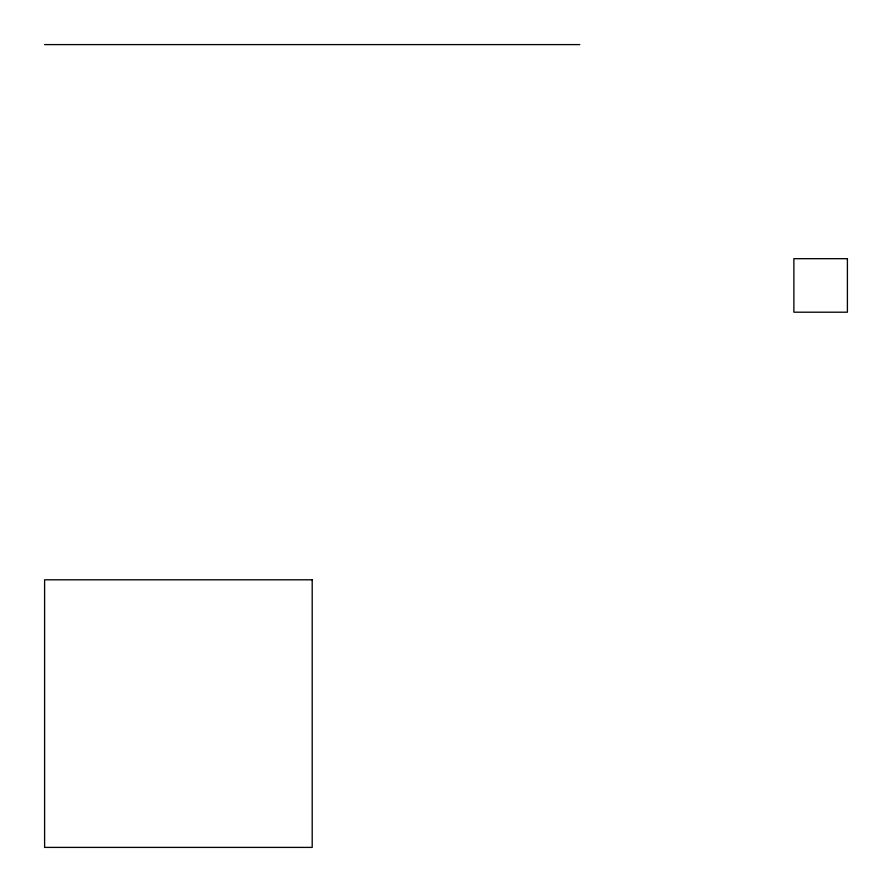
<?xml version="1.0" encoding="UTF-8"?>
<svg xmlns="http://www.w3.org/2000/svg" width="892" height="892" viewBox="0 0 892 892"><rect width="100%" height="100%" fill="white"/><g stroke="black" fill="none" stroke-linecap="round" stroke-linejoin="round"><path stroke-width="1.34" d="M44.6 44.6L579.8 44.6M847.4 258.68L793.88 258.68L793.88 312.2L847.4 312.2L847.4 258.68M312.2 579.8L44.6 579.8L44.6 847.4L312.2 847.4L312.2 579.8"/></g></svg>
